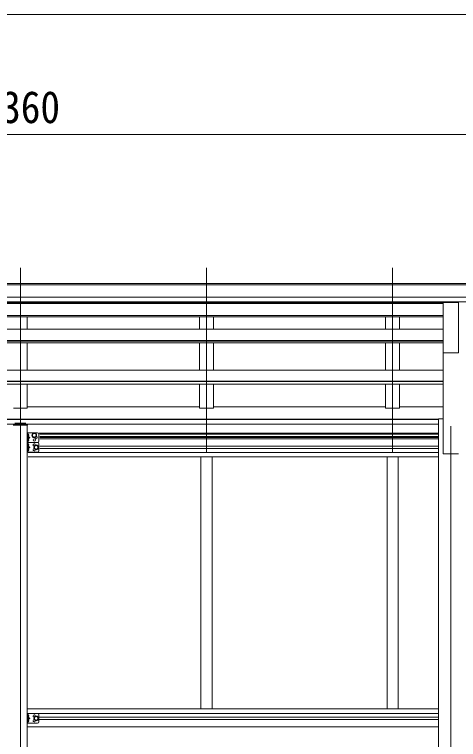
# Model space of a CAD drawing. Units: millimetres at full size, sheet at 1:35; details may follow other scales. Extents: x -9783 to 9892, y -6828 to 6752.
# Drawn here: x -533 to 1066, y 62 to 2670 of the extents above; entities that cross this region are included whole.
import ezdxf
from ezdxf.enums import TextEntityAlignment as Align

# ---------------------------------------------------------------- set-up
doc = ezdxf.new("R2010")
doc.units = ezdxf.units.MM
doc.header["$LTSCALE"] = 35
for name, color, linetype, lineweight in [('0-1_本体', 4, 'Continuous', 9), ('0-2_部品', 7, 'Continuous', 9), ('0-8_PARTS2', 2, 'Continuous', 9), ('0-A_寸法', 4, 'Continuous', 9), ('1-1_GLASS', 4, 'Continuous', 9), ('1-2_GLASS_SEAL', 7, 'Continuous', 9), ('1-8', 2, 'Continuous', 9)]:
    doc.layers.add(name, color=color, linetype=linetype, lineweight=lineweight)
doc.styles.add('ＭＳ ゴシック', font='')
doc.styles.get('ＭＳ ゴシック').set_extended_font_data('MS Gothic')

msp = doc.modelspace()

# ---------------------------------------------------------------- linework, layer by layer
at = {"layer": '0-1_本体'}
for p, q in [((-3185.29, 1702.42), (2161.71, 1702.42)), ((-3185.29, 1697.07), (2161.71, 1697.07)), ((-3185.29, 1653.54), (2161.71, 1653.54)), ((-3185.29, 1635.87), (2161.71, 1635.87)), ((-2034.29, 1633.5), (1010.71, 1633.5)), ((-2034.29, 1630.35), (1010.71, 1630.35)), ((-486.79, 1630.35), (-486.79, 1633.5)), ((133.21, 1630.35), (133.21, 1633.5)), ((183.21, 1630.35), (183.21, 1633.5)), ((803.21, 1630.35), (803.21, 1633.38)), ((853.21, 1630.35), (853.21, 1633.38)), ((-2034.29, 1586.87), (1010.71, 1586.87)), ((-2034.29, 1582.79), (1010.71, 1582.79)), ((-486.79, 1537.64), (-486.79, 1582.79)), ((133.21, 1537.64), (133.21, 1582.79)), ((183.21, 1537.64), (183.21, 1582.79)), ((803.21, 1537.64), (803.21, 1582.79)), ((853.21, 1537.64), (853.21, 1582.79)), ((-2034.29, 1537.64), (1010.71, 1537.64)), ((-2034.29, 1496.9), (1010.71, 1496.9)), ((-2034.29, 1495.41), (1010.71, 1495.41)), ((-2034.29, 1488.62), (1010.71, 1488.62)), ((-486.79, 1390.33), (-486.79, 1488.62)), ((133.21, 1390.33), (133.21, 1488.62)), ((183.21, 1390.33), (183.21, 1488.62)), ((803.21, 1390.33), (803.21, 1488.62)), ((853.21, 1390.33), (853.21, 1488.62)), ((1010.71, 1089.44), (1010.71, 1502.08)), ((-2034.39, 1390.33), (1010.71, 1390.33)), ((-2034.45, 1351.12), (1010.71, 1351.12)), ((-2034.38, 1339.98), (1010.71, 1339.98)), ((-2034.37, 1349.64), (1010.71, 1349.64)), ((-486.79, 1339.98), (-486.79, 1253.91)), ((133.21, 1339.98), (133.21, 1253.91)), ((183.21, 1339.98), (183.21, 1253.91)), ((803.21, 1339.98), (803.21, 1253.91)), ((853.21, 1339.98), (853.21, 1253.91)), ((-536.79, 1253.91), (-486.79, 1253.91)), ((133.21, 1258.71), (-486.79, 1258.71)), ((133.21, 1253.91), (183.21, 1253.91)), ((803.21, 1258.71), (183.21, 1258.71)), ((803.21, 1253.91), (853.21, 1253.91)), ((1010.71, 1258.71), (853.21, 1258.71)), ((-2016.59, 1214.4), (992.89, 1214.4)), ((-2016.59, 1213.02), (993.01, 1213.02)), ((993.01, 1215.82), (993.01, -1660.56)), ((993.01, 1215.82), (1010.71, 1215.82)), ((-2016.59, 1195.84), (993.01, 1195.84)), ((1010.71, 1089.44), (1065.71, 1089.44))]:
    msp.add_line(p, q, dxfattribs=at)
at = {"layer": '0-2_部品'}
for p, q in [((1010.31, 1634.15), (1065.31, 1634.15)), ((1010.31, 1453.22), (1010.31, 1634.15)), ((1065.31, 1453.22), (1065.31, 1634.15)), ((1010.31, 1453.22), (1065.31, 1453.22))]:
    msp.add_line(p, q, dxfattribs=at)
at = {"layer": '0-8_PARTS2'}
for p, q in [((-511.79, 1095.64), (-511.79, 1758.17)), ((158.21, 1095.64), (158.21, 1758.17)), ((828.21, 1095.64), (828.21, 1758.17)), ((1038.21, 1189.44), (1038.21, -1760.56))]:
    msp.add_line(p, q, dxfattribs=at)
at = {"layer": '0-A_寸法', "color": 6}
for p, q in [((-3211.79, 2670.12), (7548.21, 2670.12)), ((-3191.79, 2237.8), (2168.21, 2237.8))]:
    msp.add_line(p, q, dxfattribs=at)
at = {"layer": '1-1_GLASS'}
for p, q in [((-486.79, 1192.79), (-486.79, -1360.56)), ((-444, 1164.33), (993.01, 1164.33)), ((-442, 1160.83), (993.01, 1160.83)), ((-442, 1151.83), (993.01, 1151.83)), ((-442, 1148.33), (993.01, 1148.33)), ((993.01, 1143.33), (-442, 1143.33)), ((-442, 1117.33), (993.01, 1117.33)), ((-442, 1108.33), (993.01, 1108.33)), ((-484, 1094.83), (993.01, 1094.83)), ((-484, 1078.83), (993.01, 1078.83)), ((138.21, 1079.33), (138.21, 171.83)), ((178.21, 1079.33), (178.21, 171.83)), ((808.21, 1079.33), (808.21, 171.83)), ((848.21, 1079.33), (848.21, 171.83)), ((1010.71, 1089.44), (1065.71, 1089.44)), ((-486.79, 171.83), (993.01, 171.83)), ((-486.79, 155.83), (993.01, 155.83)), ((-444.79, 142.33), (993.01, 142.33)), ((-444.79, 133.33), (993.01, 133.33)), ((-486.79, 107.33), (993.01, 107.33))]:
    msp.add_line(p, q, dxfattribs=at)
at = {"layer": '1-2_GLASS_SEAL'}
for p, q in [((-486.29, 1192.79), (-537.29, 1192.79)), ((-487.79, 1195.79), (-535.79, 1195.79)), ((-531.79, 1199.6), (-491.79, 1199.6)), ((-486.29, 1194.29), (-486.29, 1192.79)), ((-486.79, 1165.33), (-486.79, 1130.33)), ((-449.79, 1165.33), (-486.79, 1165.33)), ((-484.29, 1165.33), (-484.29, 1130.33)), ((-483.79, 1152.83), (-484.29, 1152.92)), ((-484.29, 1147.83), (-477.29, 1147.83)), ((-483.79, 1160.83), (-482.98, 1160.69)), ((-483.79, 1152.83), (-482.98, 1152.97)), ((-444.79, 1160.33), (-444.79, 1135.33)), ((-449.79, 1130.33), (-486.79, 1130.33)), ((-483.79, 1134.83), (-484.29, 1134.92)), ((-484.29, 1130.33), (-484.29, 1095.33)), ((-483.79, 1142.83), (-482.98, 1142.69)), ((-483.79, 1134.83), (-482.98, 1134.97)), ((-483.79, 1125.83), (-482.98, 1125.69)), ((-444.79, 1125.33), (-444.79, 1100.33)), ((-483.79, 1117.83), (-484.29, 1117.92)), ((-484.29, 1112.83), (-477.29, 1112.83)), ((-483.79, 1099.83), (-484.29, 1099.92)), ((-483.79, 1117.83), (-482.98, 1117.97)), ((-483.79, 1107.83), (-482.98, 1107.69)), ((-483.79, 1099.83), (-482.98, 1099.97)), ((-449.79, 1095.33), (-486.79, 1095.33)), ((-486.79, 155.33), (-486.79, 120.33)), ((-449.79, 155.33), (-486.79, 155.33)), ((-484.29, 155.33), (-484.29, 120.33)), ((-483.79, 142.83), (-484.29, 142.92)), ((-484.29, 137.83), (-477.29, 137.83)), ((-483.79, 150.83), (-482.98, 150.69)), ((-483.79, 142.83), (-482.98, 142.97)), ((-483.79, 132.83), (-482.98, 132.69)), ((-444.79, 150.33), (-444.79, 125.33)), ((-449.79, 120.33), (-486.79, 120.33)), ((-483.79, 124.83), (-484.29, 124.92)), ((-483.79, 124.83), (-482.98, 124.97))]:
    msp.add_line(p, q, dxfattribs=at)
for points in [[(-484.67, 1156.83), (-484.04, 1158.01), (-481.81, 1159.13)], [(-484.67, 1156.83), (-484.04, 1155.64), (-481.81, 1154.53)], [(-483.79, 1152.83), (-483.79, 1160.83), (-484.29, 1160.74), (-484.29, 1152.92)], [(-484.29, 1152.83), (-477.29, 1147.83), (-484.29, 1142.83)], [(-449.79, 1130.33), (-486.79, 1130.33), (-486.79, 1095.33)], [(-484.67, 1138.83), (-484.04, 1140.01), (-481.81, 1141.13)], [(-484.67, 1138.83), (-484.04, 1137.64), (-481.81, 1136.53)], [(-484.67, 1121.83), (-484.04, 1123.01), (-481.81, 1124.13)], [(-484.67, 1121.83), (-484.04, 1120.64), (-481.81, 1119.53)], [(-483.79, 1134.83), (-483.79, 1142.83), (-484.29, 1142.74), (-484.29, 1134.92)], [(-483.79, 1117.83), (-483.79, 1125.83), (-484.29, 1125.74), (-484.29, 1117.92)], [(-484.67, 1103.83), (-484.04, 1105.01), (-481.81, 1106.13)], [(-484.67, 1103.83), (-484.04, 1102.64), (-481.81, 1101.53)], [(-484.29, 1117.83), (-477.29, 1112.83), (-484.29, 1107.83)], [(-483.79, 1099.83), (-483.79, 1107.83), (-484.29, 1107.74), (-484.29, 1099.92)], [(-484.67, 146.83), (-484.04, 148.01), (-481.81, 149.13)], [(-484.67, 146.83), (-484.04, 145.64), (-481.81, 144.53)], [(-484.67, 128.83), (-484.04, 130.01), (-481.81, 131.13)], [(-483.79, 142.83), (-483.79, 150.83), (-484.29, 150.74), (-484.29, 142.92)], [(-484.29, 142.83), (-477.29, 137.83), (-484.29, 132.83)], [(-483.79, 124.83), (-483.79, 132.83), (-484.29, 132.74), (-484.29, 124.92)], [(-484.67, 128.83), (-484.04, 127.64), (-481.81, 126.53)]]:
    msp.add_lwpolyline(points, dxfattribs=at)
for points in [[(-461.79, 1148.82), (-468.29, 1152.57), (-468.29, 1160.08), (-461.79, 1163.83), (-455.29, 1160.08), (-455.29, 1152.57)], [(-454.79, 1105.32), (-461.29, 1109.07), (-461.29, 1116.58), (-454.79, 1120.33), (-448.29, 1116.58), (-448.29, 1109.07)], [(-454.79, 130.32), (-461.29, 134.07), (-461.29, 141.58), (-454.79, 145.33), (-448.29, 141.58), (-448.29, 134.07)]]:
    msp.add_lwpolyline(points, close=True, dxfattribs=at)
for centre, radius in [((-461.79, 1156.33), 8.5), ((-461.79, 1156.33), 7.5), ((-461.79, 1156.33), 6.5), ((-461.79, 1139.33), 4.25), ((-454.79, 1112.83), 8.5), ((-454.79, 1112.83), 7.5), ((-454.79, 1112.83), 6.5), ((-454.79, 137.83), 8.5), ((-454.79, 137.83), 7.5), ((-454.79, 137.83), 6.5)]:
    msp.add_circle(centre, radius, dxfattribs=at)
for centre, radius, start, end in [((-487.79, 1194.29), 1.5, 0, 90), ((-483.14, 1159.8), 0.9, 32.05588, 80), ((-483.14, 1153.86), 0.9, 280, 327.94412), ((-487.89, 1156.83), 6.5, 327.94412, 32.05588), ((-454.79, 1147.83), 4.25, 173.70569, 85.23923), ((-449.79, 1160.33), 5, 0, 90), ((-483.14, 1141.8), 0.9, 32.05588, 80), ((-483.14, 1135.86), 0.9, 280, 327.94412), ((-483.14, 1124.8), 0.9, 32.05588, 80), ((-487.89, 1138.83), 6.5, 327.94412, 32.05588), ((-487.89, 1121.83), 6.5, 327.94412, 32.05588), ((-461.79, 1121.33), 4.25, 353.70569, 265.23923), ((-449.79, 1135.33), 5, 270, 0), ((-449.79, 1125.33), 5, 0, 90), ((-483.14, 1118.86), 0.9, 280, 327.94412), ((-483.14, 1106.8), 0.9, 32.05588, 80), ((-483.14, 1100.86), 0.9, 280, 327.94412), ((-487.89, 1103.83), 6.5, 327.94412, 32.05588), ((-461.79, 1104.33), 4.25, 94.76077, 6.29431), ((-449.79, 1100.33), 5, 270, 0), ((-483.14, 149.8), 0.9, 32.05588, 80), ((-483.14, 143.86), 0.9, 280, 327.94412), ((-483.14, 131.8), 0.9, 32.05588, 80), ((-487.89, 146.83), 6.5, 327.94412, 32.05588), ((-487.89, 128.83), 6.5, 327.94412, 32.05588), ((-461.79, 146.33), 4.25, 353.70569, 265.23923), ((-461.79, 129.33), 4.25, 94.76077, 6.29431), ((-449.79, 150.33), 5, 0, 90), ((-483.14, 125.86), 0.9, 280, 327.94412), ((-449.79, 125.33), 5, 270, 0)]:
    msp.add_arc(centre, radius, start, end, dxfattribs=at)
at = {"layer": '1-8'}
msp.add_line((-511.79, 1208.57), (-511.79, -1360.56), dxfattribs=at)

# ---------------------------------------------------------------- texts
at = {"layer": '0-A_寸法', "color": 7, "style": 'ＭＳ ゴシック', "width": 0.9}
msp.add_text('5360', height=115.5, dxfattribs=at).set_placement((-651.79, 2244.8), align=Align.BOTTOM_LEFT)

doc.saveas('drawing.dxf')
